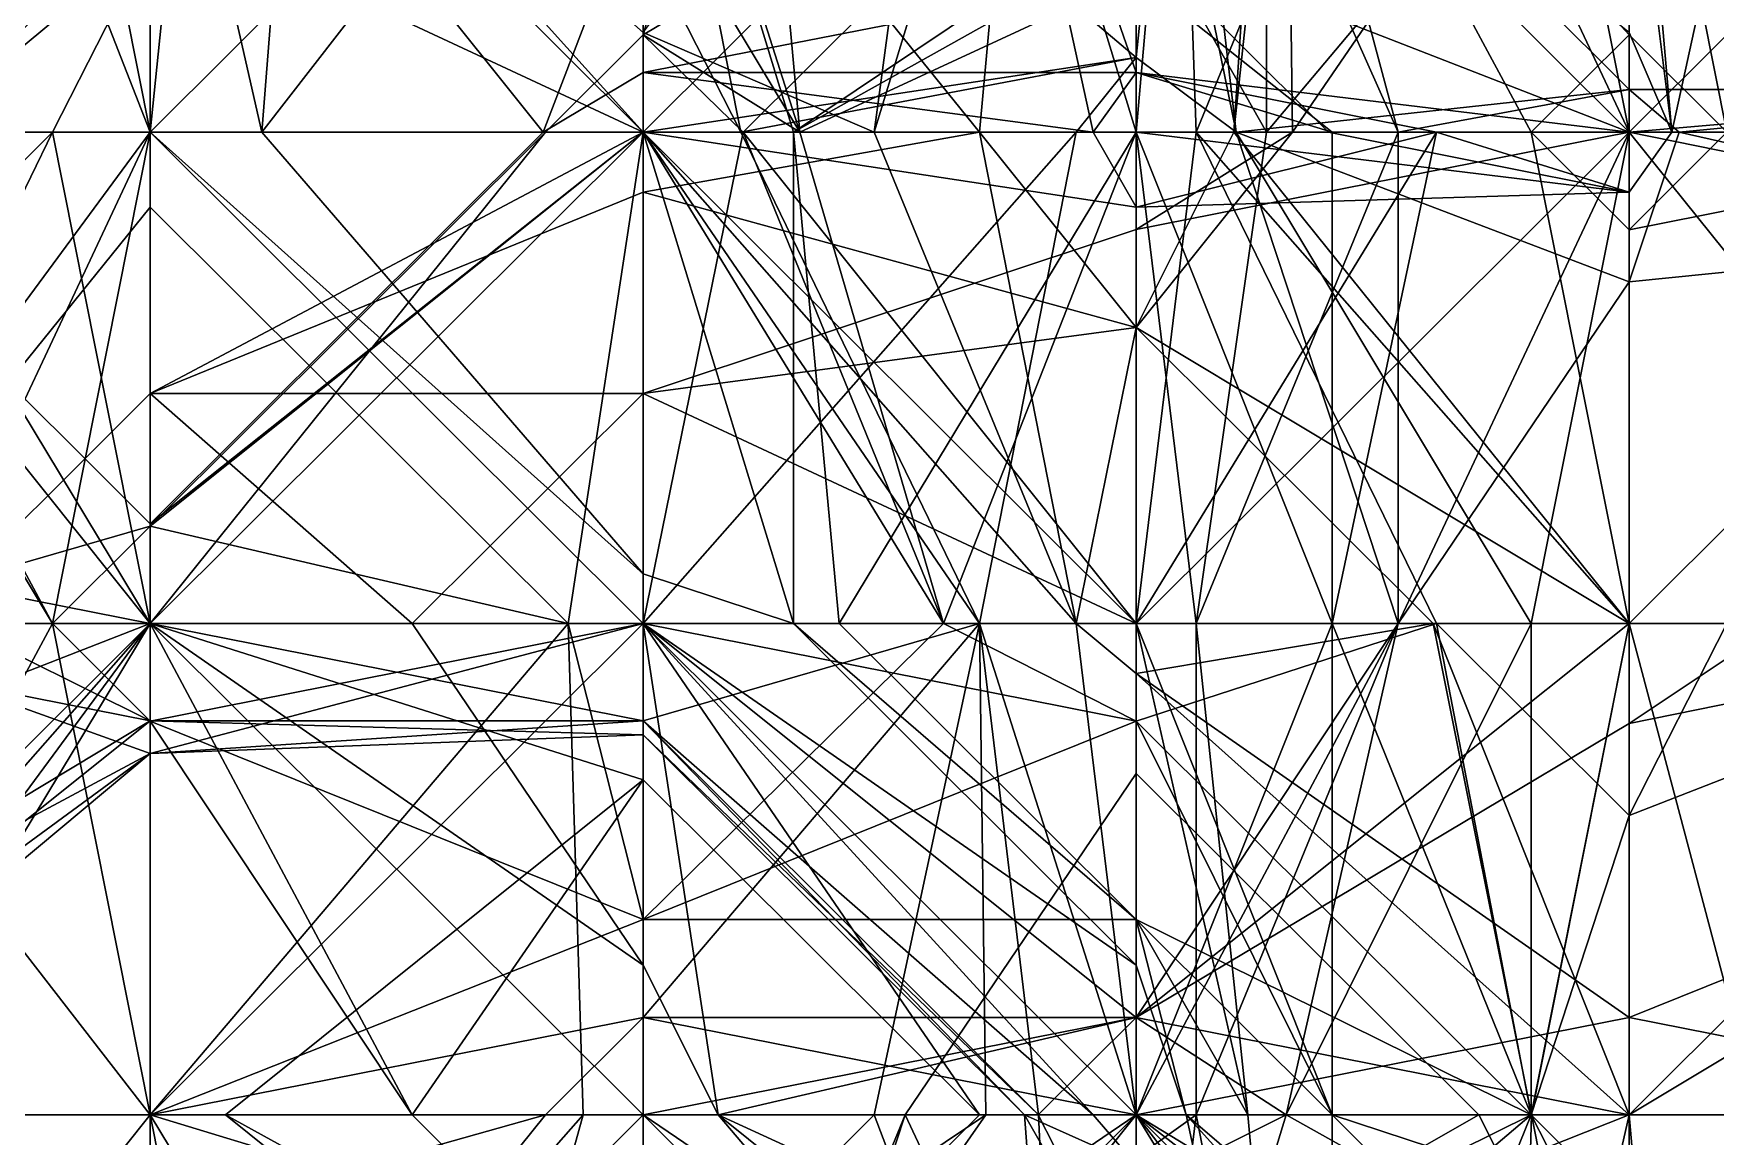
# Model space of a CAD drawing. Header units: metres. Extents: x 15 to 162, y 15 to 204.
# Drawn here: x 29.06 to 49.87, y 121.4 to 135.05 of the extents above; entities that cross this region are included whole.
import ezdxf

# ---------------------------------------------------------------- set-up
doc = ezdxf.new("R2010")
doc.units = ezdxf.units.M

msp = doc.modelspace()

# ---------------------------------------------------------------- linework, layer by layer
at = {"layer": 'fALFF_NINET_XXX_pre-post.nii', "color": 116, "linetype": 'CONTINUOUS'}
for points in [[(25.143436, 139.91667, 64.935486), (26.82559, 133.83333, 64.935486), (30.5, 139.91667, 60.593056)], [(25.639063, 133.83333, 106.258064), (27.642632, 139.91667, 100.354836), (29.28968, 139.91667, 106.258064)], [(25.639063, 133.83333, 106.258064), (29.28968, 139.91667, 106.258064), (30.5, 133.83333, 110.9622)], [(30.5, 139.91667, 96.25025), (26.012829, 133.83333, 100.354836), (30.5, 133.83333, 96.01242)], [(30.5, 139.91667, 96.25025), (27.642632, 139.91667, 100.354836), (26.012829, 133.83333, 100.354836)], [(30.5, 139.91667, 60.593056), (26.82559, 133.83333, 64.935486), (30.5, 133.83333, 61.3796)], [(26.82559, 133.83333, 70.83871), (28.117188, 139.91667, 70.83871), (30.5, 133.83333, 74.39459)], [(30.5, 133.83333, 74.39459), (28.117188, 139.91667, 70.83871), (30.5, 139.91667, 72.00999)], [(30.5, 133.83333, 110.9622), (29.28968, 139.91667, 106.258064), (30.5, 139.91667, 107.42934)], [(30.5, 136.20964, 41.322582), (31.119532, 139.91667, 41.322582), (30.5, 133.83333, 43.62853)], [(36.6, 133.83333, 45.427166), (30.5, 133.83333, 43.62853), (31.119532, 139.91667, 41.322582)], [(36.6, 133.83333, 60.593056), (36.6, 139.91667, 59.546154), (30.5, 133.83333, 61.3796)], [(36.6, 139.91667, 59.546154), (30.5, 139.91667, 60.593056), (30.5, 133.83333, 61.3796)], [(36.6, 136.20964, 70.83871), (36.6, 133.83333, 72.00999), (30.5, 139.91667, 72.00999)], [(36.6, 133.83333, 72.00999), (30.5, 133.83333, 74.39459), (30.5, 139.91667, 72.00999)], [(31.881392, 133.83333, 94.451614), (32.358593, 139.91667, 94.451614), (30.5, 139.91667, 96.25025)], [(30.5, 133.83333, 96.01242), (31.881392, 133.83333, 94.451614), (30.5, 139.91667, 96.25025)], [(35.36094, 133.83333, 106.258064), (30.5, 133.83333, 110.9622), (30.5, 139.91667, 107.42934)], [(35.36094, 133.83333, 106.258064), (30.5, 139.91667, 107.42934), (36.6, 137.0671, 112.16129)], [(36.6, 135.06902, 47.225807), (36.6, 133.83333, 45.427166), (31.119532, 139.91667, 41.322582)], [(36.6, 139.91667, 91.68642), (31.881392, 133.83333, 94.451614), (36.6, 133.83333, 89.147934)], [(32.358593, 139.91667, 94.451614), (31.881392, 133.83333, 94.451614), (36.6, 139.91667, 91.68642)], [(36.6, 138.98991, 35.419353), (40.762577, 133.83333, 35.419353), (41.318607, 139.91667, 41.322582)], [(36.6, 135.06902, 47.225807), (40.27441, 139.91667, 47.225807), (39.457367, 133.83333, 41.322582)], [(42.7, 134.76009, 64.935486), (42.7, 139.91667, 60.90718), (36.6, 133.83333, 60.593056)], [(42.7, 139.91667, 60.90718), (36.6, 139.91667, 59.546154), (36.6, 133.83333, 60.593056)], [(42.7, 134.76009, 64.935486), (36.6, 139.91667, 70.324814), (42.7, 139.91667, 69.93939)], [(42.7, 134.76009, 64.935486), (37.810318, 133.83333, 70.83871), (36.6, 139.91667, 70.324814)], [(36.6, 136.20964, 70.83871), (36.6, 139.91667, 70.324814), (37.810318, 133.83333, 70.83871)], [(38.458595, 133.83333, 88.548386), (36.6, 139.91667, 91.68642), (36.6, 133.83333, 89.147934)], [(38.458595, 133.83333, 88.548386), (42.7, 136.20964, 94.451614), (36.6, 139.91667, 91.68642)], [(36.6, 135.04034, 118.064514), (38.537422, 133.83333, 112.16129), (37.98139, 139.91667, 118.064514)], [(36.6, 137.0671, 112.16129), (36.6, 139.91667, 114.92649), (38.537422, 133.83333, 112.16129)], [(36.6, 139.91667, 114.92649), (37.98139, 139.91667, 118.064514), (38.537422, 133.83333, 112.16129)], [(36.6, 135.04034, 118.064514), (37.98139, 139.91667, 118.064514), (42.7, 138.68098, 123.96774)], [(40.762577, 133.83333, 35.419353), (39.457367, 133.83333, 41.322582), (41.318607, 139.91667, 41.322582)], [(40.27441, 139.91667, 47.225807), (41.318607, 139.91667, 41.322582), (39.457367, 133.83333, 41.322582)], [(42.7, 134.57474, 100.354836), (42.7, 139.91667, 95.171074), (40.841408, 139.91667, 94.451614)], [(42.7, 134.57474, 100.354836), (40.841408, 139.91667, 94.451614), (42.168972, 133.83333, 100.354836)], [(42.7, 136.20964, 94.451614), (42.7, 133.83333, 96.75756), (40.841408, 139.91667, 94.451614)], [(42.7, 133.83333, 96.75756), (42.168972, 133.83333, 100.354836), (40.841408, 139.91667, 94.451614)], [(43.939064, 133.83333, 64.935486), (42.7, 139.91667, 60.90718), (42.7, 134.76009, 64.935486)], [(48.8, 133.83333, 61.3796), (42.7, 139.91667, 60.90718), (43.939064, 133.83333, 64.935486)], [(48.8, 133.83333, 61.3796), (47.58968, 139.91667, 59.032257), (42.7, 139.91667, 60.90718)], [(42.7, 134.76009, 64.935486), (42.7, 139.91667, 69.93939), (43.23103, 139.91667, 70.83871)], [(43.939064, 133.83333, 64.935486), (42.7, 134.76009, 64.935486), (43.23103, 139.91667, 70.83871)], [(48.8, 133.83333, 98.04889), (42.7, 139.91667, 95.171074), (42.7, 134.57474, 100.354836)], [(48.8, 133.83333, 98.04889), (48.8, 135.06902, 94.451614), (42.7, 139.91667, 95.171074)], [(42.7, 133.83333, 128.67188), (42.7, 138.68098, 123.96774), (43.23103, 139.91667, 123.96774)], [(42.7, 133.83333, 128.67188), (43.23103, 139.91667, 123.96774), (43.443436, 133.83333, 129.87097)], [(43.939064, 133.83333, 64.935486), (43.23103, 139.91667, 70.83871), (48.8, 134.36292, 70.83871)], [(48.8, 134.36292, 70.83871), (43.23103, 139.91667, 70.83871), (45.94263, 133.83333, 76.741936)], [(43.23103, 139.91667, 70.83871), (44.312828, 139.91667, 76.741936), (45.94263, 133.83333, 76.741936)], [(43.443436, 133.83333, 129.87097), (43.23103, 139.91667, 123.96774), (45.94263, 139.91667, 129.87097)], [(43.443436, 133.83333, 129.87097), (45.94263, 139.91667, 129.87097), (48.8, 133.83333, 134.2134)], [(44.637424, 133.83333, 23.612904), (44.558594, 139.91667, 23.612904), (43.90804, 133.83333, 29.516129)], [(43.90804, 133.83333, 29.516129), (44.558594, 139.91667, 23.612904), (44.312828, 139.91667, 29.516129)], [(47.58968, 133.83333, 35.419353), (43.90804, 133.83333, 29.516129), (44.312828, 139.91667, 29.516129)], [(48.8, 135.04034, 35.419353), (44.312828, 139.91667, 29.516129), (48.8, 139.91667, 33.858555)], [(48.8, 135.04034, 35.419353), (47.58968, 133.83333, 35.419353), (44.312828, 139.91667, 29.516129)], [(48.8, 139.17526, 82.645164), (44.312828, 133.83333, 82.645164), (44.312828, 139.91667, 76.741936)], [(44.312828, 133.83333, 82.645164), (45.94263, 133.83333, 76.741936), (44.312828, 139.91667, 76.741936)], [(44.558594, 139.91667, 23.612904), (44.637424, 133.83333, 23.612904), (48.8, 139.91667, 20.847708)], [(48.8, 139.91667, 20.847708), (44.637424, 133.83333, 23.612904), (48.8, 133.83333, 19.5846)], [(48.8, 133.83333, 134.2134), (45.94263, 139.91667, 129.87097), (48.8, 139.91667, 132.63617)], [(48.8, 133.83333, 61.3796), (48.8, 138.70966, 59.032257), (47.58968, 139.91667, 59.032257)], [(54.9, 133.83333, 19.5846), (54.9, 139.91667, 20.847708), (48.8, 133.83333, 19.5846)], [(54.9, 139.91667, 20.847708), (48.8, 139.91667, 20.847708), (48.8, 133.83333, 19.5846)], [(50.01032, 133.83333, 35.419353), (48.8, 135.04034, 35.419353), (48.8, 139.91667, 33.858555)], [(50.01032, 133.83333, 35.419353), (48.8, 139.91667, 33.858555), (54.9, 133.83333, 33.07201)], [(54.9, 133.83333, 33.07201), (48.8, 139.91667, 33.858555), (54.9, 139.91667, 33.07201)], [(48.8, 139.91667, 89.74748), (48.8, 135.06902, 94.451614), (49.331024, 133.83333, 94.451614)], [(48.8, 139.91667, 89.74748), (49.331024, 133.83333, 94.451614), (50.658592, 139.91667, 88.548386)], [(48.8, 138.06316, 88.548386), (50.658592, 139.91667, 88.548386), (49.331024, 133.83333, 94.451614)], [(54.9, 133.83333, 132.63617), (48.8, 133.83333, 134.2134), (54.9, 139.91667, 134.87488)], [(54.9, 139.91667, 134.87488), (48.8, 133.83333, 134.2134), (48.8, 139.91667, 132.63617)], [(44.312828, 133.83333, 82.645164), (48.8, 139.17526, 82.645164), (42.7, 136.6829, 88.548386)], [(36.6, 138.98991, 35.419353), (30.5, 136.6829, 35.419353), (36.6, 133.83333, 30.41545)], [(40.762577, 133.83333, 35.419353), (36.6, 138.98991, 35.419353), (36.6, 133.83333, 30.41545)], [(36.6, 135.04034, 118.064514), (42.7, 138.68098, 123.96774), (37.83906, 133.83333, 123.96774)], [(37.83906, 133.83333, 123.96774), (42.7, 138.68098, 123.96774), (42.7, 133.83333, 128.67188)], [(48.8, 133.83333, 61.3796), (54.9, 134.36292, 64.935486), (48.8, 138.70966, 59.032257)], [(48.8, 138.70966, 59.032257), (54.9, 134.36292, 64.935486), (54.9, 136.2523, 59.032257)], [(48.8, 138.06316, 88.548386), (48.8, 133.83333, 92.65298), (42.7, 136.20964, 94.451614)], [(48.8, 133.83333, 92.65298), (48.8, 138.06316, 88.548386), (49.331024, 133.83333, 94.451614)], [(35.36094, 133.83333, 106.258064), (36.6, 137.0671, 112.16129), (36.6, 134.57474, 106.258064)], [(38.537422, 133.83333, 112.16129), (42.7, 135.76546, 106.258064), (36.6, 137.0671, 112.16129)], [(36.6, 137.0671, 112.16129), (42.7, 135.76546, 106.258064), (36.6, 134.57474, 106.258064)], [(30.5, 133.83333, 32.65416), (30.5, 136.6829, 35.419353), (27.642632, 133.83333, 35.419353)], [(30.5, 136.6829, 35.419353), (30.5, 136.20964, 41.322582), (27.642632, 133.83333, 35.419353)], [(36.6, 133.83333, 30.41545), (30.5, 136.6829, 35.419353), (30.5, 133.83333, 32.65416)], [(42.7, 133.83333, 85.783195), (42.7, 136.6829, 88.548386), (38.458595, 133.83333, 88.548386)], [(38.458595, 133.83333, 88.548386), (42.7, 136.6829, 88.548386), (42.7, 136.20964, 94.451614)], [(44.312828, 133.83333, 82.645164), (42.7, 136.6829, 88.548386), (42.7, 133.83333, 85.783195)], [(27.642632, 133.83333, 35.419353), (30.5, 136.20964, 41.322582), (29.28968, 133.83333, 41.322582)], [(30.5, 133.83333, 43.62853), (29.28968, 133.83333, 41.322582), (30.5, 136.20964, 41.322582)], [(37.810318, 133.83333, 70.83871), (36.6, 133.83333, 72.00999), (36.6, 136.20964, 70.83871)], [(42.7, 136.20964, 94.451614), (48.8, 133.83333, 92.65298), (45.082813, 133.83333, 94.451614)], [(45.082813, 133.83333, 94.451614), (42.7, 133.83333, 96.75756), (42.7, 136.20964, 94.451614)], [(42.7, 134.57474, 100.354836), (36.6, 134.57474, 106.258064), (42.7, 135.76546, 106.258064)], [(38.537422, 133.83333, 112.16129), (42.7, 133.83333, 108.13299), (42.7, 135.76546, 106.258064)], [(42.7, 135.76546, 106.258064), (45.12559, 133.83333, 106.258064), (42.7, 134.57474, 100.354836)], [(45.12559, 133.83333, 106.258064), (42.7, 135.76546, 106.258064), (42.7, 133.83333, 108.13299)], [(36.6, 133.83333, 116.89324), (36.6, 135.04034, 118.064514), (35.389683, 133.83333, 118.064514)], [(35.389683, 133.83333, 118.064514), (36.6, 135.04034, 118.064514), (36.6, 133.83333, 120.37046)], [(36.6, 135.06902, 47.225807), (39.457367, 133.83333, 41.322582), (36.6, 133.83333, 45.427166)], [(36.6, 135.04034, 118.064514), (36.6, 133.83333, 116.89324), (38.537422, 133.83333, 112.16129)], [(36.6, 135.04034, 118.064514), (37.83906, 133.83333, 123.96774), (36.6, 133.83333, 120.37046)], [(47.58968, 133.83333, 35.419353), (48.8, 135.04034, 35.419353), (48.8, 133.83333, 36.59063)], [(49.331024, 133.83333, 94.451614), (48.8, 135.06902, 94.451614), (48.8, 133.83333, 98.04889)], [(50.01032, 133.83333, 35.419353), (48.8, 133.83333, 36.59063), (48.8, 135.04034, 35.419353)], [(42.7, 134.76009, 64.935486), (36.6, 133.83333, 60.593056), (41.956562, 133.83333, 64.935486)], [(42.7, 134.76009, 64.935486), (41.956562, 133.83333, 64.935486), (37.810318, 133.83333, 70.83871)], [(36.6, 133.83333, 105.74417), (35.36094, 133.83333, 106.258064), (36.6, 134.57474, 106.258064)], [(42.168972, 133.83333, 100.354836), (36.6, 133.83333, 105.74417), (36.6, 134.57474, 106.258064)], [(42.168972, 133.83333, 100.354836), (36.6, 134.57474, 106.258064), (42.7, 134.57474, 100.354836)], [(48.8, 133.83333, 98.04889), (42.7, 134.57474, 100.354836), (46.417187, 133.83333, 100.354836)], [(45.12559, 133.83333, 106.258064), (46.417187, 133.83333, 100.354836), (42.7, 134.57474, 100.354836)], [(43.939064, 133.83333, 64.935486), (48.8, 134.36292, 70.83871), (48.8, 133.83333, 69.63962)], [(48.8, 134.36292, 70.83871), (45.94263, 133.83333, 76.741936), (48.8, 133.83333, 72.63735)], [(48.8, 133.83333, 61.3796), (53.66094, 133.83333, 64.935486), (54.9, 134.36292, 64.935486)], [(49.419533, 133.83333, 70.83871), (54.9, 134.36292, 64.935486), (48.8, 134.36292, 70.83871)], [(53.66094, 133.83333, 64.935486), (48.8, 133.83333, 69.63962), (54.9, 134.36292, 64.935486)], [(48.8, 133.83333, 69.63962), (48.8, 134.36292, 70.83871), (54.9, 134.36292, 64.935486)], [(49.419533, 133.83333, 70.83871), (48.8, 134.36292, 70.83871), (48.8, 133.83333, 72.63735)], [(49.419533, 133.83333, 70.83871), (54.9, 133.83333, 65.53503), (54.9, 134.36292, 64.935486)], [(24.4, 128.957, 41.322582), (26.337423, 127.75, 35.419353), (29.28968, 133.83333, 41.322582)], [(29.28968, 133.83333, 41.322582), (30.5, 127.75, 44.087776), (24.4, 128.957, 47.225807)], [(29.28968, 133.83333, 41.322582), (24.4, 128.957, 47.225807), (24.4, 128.957, 41.322582)], [(30.5, 127.75, 102.66079), (25.639063, 133.83333, 106.258064), (30.5, 128.98567, 106.258064)], [(30.5, 127.75, 102.66079), (29.28968, 127.75, 100.354836), (25.639063, 133.83333, 106.258064)], [(29.28968, 127.75, 100.354836), (26.012829, 133.83333, 100.354836), (25.639063, 133.83333, 106.258064)], [(30.5, 128.98567, 106.258064), (25.639063, 133.83333, 106.258064), (30.5, 133.83333, 110.9622)], [(25.781391, 127.75, 70.83871), (26.82559, 133.83333, 70.83871), (30.5, 127.75, 75.405106)], [(30.5, 133.83333, 61.3796), (26.012829, 127.75, 64.935486), (30.5, 127.75, 60.593056)], [(26.82559, 133.83333, 64.935486), (26.012829, 127.75, 64.935486), (30.5, 133.83333, 61.3796)], [(26.012829, 133.83333, 100.354836), (29.28968, 127.75, 100.354836), (30.5, 133.83333, 96.01242)], [(29.28968, 133.83333, 41.322582), (26.337423, 127.75, 35.419353), (27.642632, 133.83333, 35.419353)], [(30.5, 127.75, 75.405106), (26.82559, 133.83333, 70.83871), (30.5, 133.83333, 74.39459)], [(30.5, 133.83333, 32.65416), (27.642632, 127.75, 29.516129), (30.5, 130.59956, 29.516129)], [(30.5, 133.83333, 32.65416), (27.642632, 133.83333, 35.419353), (27.642632, 127.75, 29.516129)], [(29.28968, 133.83333, 41.322582), (30.5, 133.83333, 43.62853), (30.5, 127.75, 44.087776)], [(30.5, 133.83333, 96.01242), (29.28968, 127.75, 100.354836), (30.5, 127.75, 99.18357)], [(30.5, 130.59956, 29.516129), (36.6, 133.09192, 29.516129), (36.6, 133.83333, 30.41545)], [(30.5, 133.83333, 32.65416), (30.5, 130.59956, 29.516129), (36.6, 133.83333, 30.41545)], [(36.6, 127.75, 45.665005), (30.5, 127.75, 44.087776), (36.6, 133.83333, 45.427166)], [(36.6, 133.83333, 45.427166), (30.5, 127.75, 44.087776), (30.5, 133.83333, 43.62853)], [(36.6, 127.75, 60.90718), (36.6, 133.83333, 60.593056), (30.5, 127.75, 60.593056)], [(36.6, 133.83333, 60.593056), (30.5, 133.83333, 61.3796), (30.5, 127.75, 60.593056)], [(36.6, 127.75, 74.86701), (30.5, 127.75, 75.405106), (36.6, 133.83333, 72.00999)], [(36.6, 133.83333, 72.00999), (30.5, 127.75, 75.405106), (30.5, 133.83333, 74.39459)], [(36.6, 128.36784, 94.451614), (31.881392, 133.83333, 94.451614), (30.5, 133.83333, 96.01242)], [(36.6, 128.36784, 94.451614), (30.5, 133.83333, 96.01242), (36.6, 127.75, 95.6507)], [(36.6, 127.75, 95.6507), (30.5, 133.83333, 96.01242), (30.5, 127.75, 99.18357)], [(30.5, 128.98567, 106.258064), (35.36094, 133.83333, 106.258064), (36.6, 133.83333, 105.74417)], [(30.5, 128.98567, 106.258064), (36.6, 133.83333, 105.74417), (30.5, 127.75, 102.66079)], [(30.5, 127.75, 102.66079), (36.6, 133.83333, 105.74417), (36.6, 127.75, 103.91071)], [(30.5, 128.98567, 106.258064), (30.5, 133.83333, 110.9622), (35.36094, 133.83333, 106.258064)], [(35.670704, 127.75, 112.16129), (36.6, 133.83333, 116.89324), (30.5, 128.957, 118.064514)], [(35.389683, 133.83333, 118.064514), (30.5, 128.957, 118.064514), (36.6, 133.83333, 116.89324)], [(35.389683, 133.83333, 118.064514), (30.5, 127.75, 119.23579), (30.5, 128.957, 118.064514)], [(35.389683, 133.83333, 118.064514), (36.6, 133.83333, 120.37046), (30.5, 127.75, 119.23579)], [(36.6, 133.83333, 120.37046), (36.6, 127.75, 122.76865), (30.5, 127.75, 119.23579)], [(36.6, 133.83333, 89.147934), (31.881392, 133.83333, 94.451614), (36.6, 128.36784, 94.451614)], [(35.670704, 127.75, 112.16129), (36.6, 127.75, 113.36038), (36.6, 133.83333, 116.89324)], [(40.762577, 133.83333, 35.419353), (36.6, 133.83333, 30.41545), (36.6, 133.09192, 29.516129)], [(40.762577, 133.83333, 35.419353), (36.6, 133.09192, 29.516129), (42.7, 131.41437, 35.419353)], [(41.956562, 127.75, 41.322582), (36.6, 133.83333, 45.427166), (39.457367, 133.83333, 41.322582)], [(36.6, 127.75, 45.665005), (36.6, 133.83333, 45.427166), (41.956562, 127.75, 41.322582)], [(41.956562, 133.83333, 64.935486), (36.6, 127.75, 60.90718), (40.762577, 127.75, 64.935486)], [(36.6, 133.83333, 60.593056), (36.6, 127.75, 60.90718), (41.956562, 133.83333, 64.935486)], [(40.762577, 127.75, 70.83871), (36.6, 133.83333, 72.00999), (37.810318, 133.83333, 70.83871)], [(36.6, 127.75, 74.86701), (36.6, 133.83333, 72.00999), (40.762577, 127.75, 70.83871)], [(36.6, 133.83333, 89.147934), (36.6, 128.36784, 94.451614), (38.458595, 127.75, 94.451614)], [(36.6, 133.83333, 89.147934), (38.458595, 127.75, 94.451614), (38.458595, 133.83333, 88.548386)], [(42.7, 132.90657, 100.354836), (36.6, 133.83333, 105.74417), (42.168972, 133.83333, 100.354836)], [(42.7, 132.90657, 100.354836), (42.7, 127.75, 104.38314), (36.6, 133.83333, 105.74417)], [(42.7, 127.75, 104.38314), (36.6, 127.75, 103.91071), (36.6, 133.83333, 105.74417)], [(40.31719, 127.75, 112.16129), (38.537422, 133.83333, 112.16129), (36.6, 133.83333, 116.89324)], [(36.6, 127.75, 113.36038), (40.31719, 127.75, 112.16129), (36.6, 133.83333, 116.89324)], [(37.83906, 133.83333, 123.96774), (40.31719, 127.75, 123.96774), (36.6, 127.75, 122.76865)], [(36.6, 133.83333, 120.37046), (37.83906, 133.83333, 123.96774), (36.6, 127.75, 122.76865)], [(40.762577, 127.75, 70.83871), (37.810318, 133.83333, 70.83871), (41.956562, 133.83333, 64.935486)], [(42.7, 127.75, 126.27369), (37.83906, 133.83333, 123.96774), (42.7, 133.83333, 128.67188)], [(40.31719, 127.75, 123.96774), (37.83906, 133.83333, 123.96774), (42.7, 127.75, 126.27369)], [(38.458595, 133.83333, 88.548386), (39.02559, 127.75, 88.548386), (42.7, 133.83333, 85.783195)], [(38.458595, 133.83333, 88.548386), (38.458595, 127.75, 94.451614), (39.02559, 127.75, 88.548386)], [(38.537422, 133.83333, 112.16129), (40.31719, 127.75, 112.16129), (42.7, 133.83333, 108.13299)], [(42.7, 133.83333, 85.783195), (39.02559, 127.75, 88.548386), (42.7, 127.75, 83.84425)], [(40.762577, 133.83333, 35.419353), (41.956562, 127.75, 41.322582), (39.457367, 133.83333, 41.322582)], [(42.7, 133.83333, 108.13299), (40.31719, 127.75, 112.16129), (42.7, 127.75, 110.99002)], [(42.7, 131.41437, 35.419353), (41.956562, 127.75, 41.322582), (40.762577, 133.83333, 35.419353)], [(40.762577, 127.75, 64.935486), (40.762577, 127.75, 70.83871), (41.956562, 133.83333, 64.935486)], [(42.7, 132.90657, 100.354836), (42.168972, 133.83333, 100.354836), (42.7, 133.83333, 96.75756)], [(42.7, 132.62859, 23.612904), (48.8, 133.83333, 19.5846), (44.637424, 133.83333, 23.612904)], [(42.7, 132.62859, 23.612904), (42.7, 127.75, 18.878748), (48.8, 133.83333, 19.5846)], [(42.7, 127.75, 18.878748), (48.8, 127.75, 18.223574), (48.8, 133.83333, 19.5846)], [(42.7, 131.41437, 29.516129), (42.7, 132.62859, 23.612904), (44.637424, 133.83333, 23.612904)], [(43.90804, 133.83333, 29.516129), (42.7, 131.41437, 29.516129), (44.637424, 133.83333, 23.612904)], [(42.7, 131.41437, 29.516129), (43.90804, 133.83333, 29.516129), (48.8, 127.75, 33.07201)], [(43.443436, 127.75, 82.645164), (44.312828, 133.83333, 82.645164), (42.7, 133.83333, 85.783195)], [(42.7, 127.75, 83.84425), (43.443436, 127.75, 82.645164), (42.7, 133.83333, 85.783195)], [(42.7, 133.83333, 96.75756), (45.082813, 133.83333, 94.451614), (48.8, 133.09192, 94.451614)], [(42.7, 133.83333, 96.75756), (48.8, 133.09192, 94.451614), (42.7, 132.90657, 100.354836)], [(46.417187, 133.83333, 100.354836), (42.7, 132.90657, 100.354836), (48.8, 133.09192, 94.451614)], [(42.7, 127.75, 104.38314), (42.7, 132.90657, 100.354836), (46.417187, 133.83333, 100.354836)], [(42.7, 127.75, 104.38314), (46.417187, 133.83333, 100.354836), (45.12559, 127.75, 106.258064)], [(45.12559, 127.75, 106.258064), (45.12559, 133.83333, 106.258064), (42.7, 133.83333, 108.13299)], [(42.7, 127.75, 110.99002), (45.12559, 127.75, 106.258064), (42.7, 133.83333, 108.13299)], [(43.443436, 133.83333, 129.87097), (46.417187, 127.75, 129.87097), (42.7, 127.75, 126.27369)], [(42.7, 133.83333, 128.67188), (43.443436, 133.83333, 129.87097), (42.7, 127.75, 126.27369)], [(45.94263, 127.75, 76.741936), (45.94263, 133.83333, 76.741936), (43.443436, 127.75, 82.645164)], [(43.443436, 127.75, 82.645164), (45.94263, 133.83333, 76.741936), (44.312828, 133.83333, 82.645164)], [(48.8, 127.75, 131.04224), (43.443436, 133.83333, 129.87097), (48.8, 133.83333, 134.2134)], [(46.417187, 127.75, 129.87097), (43.443436, 133.83333, 129.87097), (48.8, 127.75, 131.04224)], [(43.90804, 133.83333, 29.516129), (47.58968, 133.83333, 35.419353), (48.8, 127.75, 33.07201)], [(43.939064, 133.83333, 64.935486), (47.58968, 127.75, 64.935486), (48.8, 133.83333, 61.3796)], [(48.8, 131.97981, 70.83871), (43.939064, 133.83333, 64.935486), (48.8, 133.83333, 69.63962)], [(48.8, 131.97981, 70.83871), (45.94263, 127.75, 70.83871), (43.939064, 133.83333, 64.935486)], [(45.94263, 127.75, 70.83871), (47.58968, 127.75, 64.935486), (43.939064, 133.83333, 64.935486)], [(48.8, 133.83333, 92.65298), (48.8, 133.09192, 94.451614), (45.082813, 133.83333, 94.451614)], [(45.12559, 127.75, 106.258064), (46.417187, 133.83333, 100.354836), (45.12559, 133.83333, 106.258064)], [(48.8, 133.83333, 72.63735), (45.94263, 127.75, 70.83871), (48.8, 131.97981, 70.83871)], [(48.8, 133.83333, 72.63735), (45.94263, 133.83333, 76.741936), (45.94263, 127.75, 70.83871)], [(45.94263, 133.83333, 76.741936), (45.94263, 127.75, 76.741936), (45.94263, 127.75, 70.83871)], [(48.8, 133.83333, 98.04889), (46.417187, 133.83333, 100.354836), (48.8, 133.09192, 94.451614)], [(48.8, 132.62633, 35.419353), (48.8, 127.75, 33.07201), (47.58968, 133.83333, 35.419353)], [(48.8, 132.62633, 35.419353), (47.58968, 133.83333, 35.419353), (48.8, 133.83333, 36.59063)], [(48.8, 133.83333, 61.3796), (47.58968, 127.75, 64.935486), (48.8, 127.75, 63.764206)], [(50.658592, 127.75, 17.709677), (54.9, 133.83333, 19.5846), (48.8, 127.75, 18.223574)], [(48.8, 127.75, 18.223574), (54.9, 133.83333, 19.5846), (48.8, 133.83333, 19.5846)], [(48.8, 132.62633, 35.419353), (50.01032, 133.83333, 35.419353), (54.9, 133.83333, 33.07201)], [(48.8, 132.62633, 35.419353), (54.9, 133.83333, 33.07201), (48.8, 127.75, 33.07201)], [(48.8, 127.75, 33.07201), (54.9, 133.83333, 33.07201), (54.9, 127.75, 32.281322)], [(48.8, 132.62633, 35.419353), (48.8, 133.83333, 36.59063), (50.01032, 133.83333, 35.419353)], [(53.689682, 127.75, 59.032257), (48.8, 133.83333, 61.3796), (48.8, 127.75, 63.764206)], [(53.689682, 127.75, 59.032257), (54.9, 132.59766, 64.935486), (48.8, 133.83333, 61.3796)], [(54.9, 132.59766, 64.935486), (53.66094, 133.83333, 64.935486), (48.8, 133.83333, 61.3796)], [(48.8, 133.83333, 69.63962), (53.66094, 133.83333, 64.935486), (54.9, 132.59766, 64.935486)], [(48.8, 133.83333, 69.63962), (54.9, 132.59766, 64.935486), (48.8, 131.97981, 70.83871)], [(49.419533, 133.83333, 70.83871), (48.8, 131.97981, 70.83871), (54.9, 132.59766, 64.935486)], [(48.8, 131.97981, 70.83871), (49.419533, 133.83333, 70.83871), (48.8, 133.83333, 72.63735)], [(48.8, 133.09192, 94.451614), (48.8, 133.83333, 92.65298), (49.331024, 133.83333, 94.451614)], [(48.8, 133.09192, 94.451614), (49.331024, 133.83333, 94.451614), (48.8, 133.83333, 98.04889)], [(50.01032, 127.75, 129.87097), (48.8, 127.75, 131.04224), (54.9, 133.83333, 132.63617)], [(48.8, 127.75, 131.04224), (48.8, 133.83333, 134.2134), (54.9, 133.83333, 132.63617)], [(54.9, 133.83333, 65.53503), (49.419533, 133.83333, 70.83871), (54.9, 132.59766, 64.935486)], [(36.6, 130.59956, 23.612904), (36.6, 133.09192, 29.516129), (30.5, 130.59956, 29.516129)], [(36.6, 130.59956, 23.612904), (42.7, 131.41437, 29.516129), (36.6, 133.09192, 29.516129)], [(42.7, 131.41437, 35.419353), (36.6, 133.09192, 29.516129), (42.7, 131.41437, 29.516129)], [(30.5, 127.75, 107.15739), (30.5, 132.90657, 112.16129), (26.337423, 127.75, 112.16129)], [(30.5, 132.90657, 112.16129), (30.5, 128.957, 118.064514), (26.337423, 127.75, 112.16129)], [(30.5, 127.75, 107.15739), (35.670704, 127.75, 112.16129), (30.5, 132.90657, 112.16129)], [(35.670704, 127.75, 112.16129), (30.5, 128.957, 118.064514), (30.5, 132.90657, 112.16129)], [(42.7, 132.62859, 23.612904), (36.6, 130.59956, 23.612904), (42.7, 127.75, 18.878748)], [(42.7, 132.62859, 23.612904), (42.7, 131.41437, 29.516129), (36.6, 130.59956, 23.612904)], [(42.7, 131.41437, 35.419353), (42.7, 127.75, 40.12349), (41.956562, 127.75, 41.322582)], [(42.7, 131.41437, 35.419353), (42.7, 131.41437, 29.516129), (48.8, 127.75, 33.07201)], [(42.7, 131.41437, 35.419353), (48.8, 127.75, 33.07201), (46.37441, 127.75, 35.419353)], [(46.37441, 127.75, 35.419353), (42.7, 127.75, 40.12349), (42.7, 131.41437, 35.419353)], [(30.5, 127.75, 26.750935), (30.5, 130.59956, 29.516129), (27.642632, 127.75, 29.516129)], [(33.742634, 127.75, 23.612904), (30.5, 130.59956, 29.516129), (30.5, 127.75, 26.750935)], [(33.742634, 127.75, 23.612904), (36.6, 130.59956, 23.612904), (30.5, 130.59956, 29.516129)], [(36.6, 127.75, 20.847708), (36.6, 130.59956, 23.612904), (33.742634, 127.75, 23.612904)], [(42.7, 127.75, 18.878748), (36.6, 130.59956, 23.612904), (36.6, 127.75, 20.847708)], [(24.4, 128.957, 47.225807), (30.5, 127.75, 44.087776), (25.61032, 127.75, 47.225807)], [(26.337423, 127.75, 112.16129), (30.5, 128.957, 118.064514), (29.28968, 127.75, 118.064514)], [(29.28968, 127.75, 118.064514), (30.5, 128.957, 118.064514), (30.5, 127.75, 119.23579)], [(38.458595, 127.75, 94.451614), (36.6, 128.36784, 94.451614), (36.6, 127.75, 95.6507)], [(24.4, 125.373695, 47.225807), (25.61032, 127.75, 47.225807), (30.5, 127.75, 44.087776)], [(24.4, 125.373695, 47.225807), (30.5, 127.75, 44.087776), (24.4, 121.666664, 45.427166)], [(25.143436, 121.666664, 47.225807), (24.4, 121.666664, 45.427166), (30.5, 127.75, 44.087776)], [(30.5, 126.54526, 53.129032), (28.07441, 127.75, 53.129032), (24.4, 121.666664, 47.82535)], [(24.4, 127.75, 56.684914), (28.07441, 127.75, 53.129032), (30.5, 126.54526, 53.129032)], [(24.4, 127.75, 56.684914), (30.5, 126.54526, 53.129032), (24.4, 122.87367, 59.032257)], [(24.4, 121.666664, 60.203533), (30.5, 126.14158, 59.032257), (26.012829, 127.75, 64.935486)], [(30.5, 126.14158, 47.225807), (25.143436, 121.666664, 47.225807), (30.5, 127.75, 44.087776)], [(30.5, 121.666664, 73.603905), (25.781391, 127.75, 70.83871), (30.5, 127.75, 75.405106)], [(27.642632, 121.666664, 70.83871), (25.781391, 127.75, 70.83871), (30.5, 121.666664, 73.603905)], [(26.012829, 127.75, 64.935486), (30.5, 126.14158, 59.032257), (30.5, 127.75, 60.593056)], [(30.5, 127.75, 107.15739), (26.012829, 121.666664, 112.16129), (30.5, 121.666664, 106.97752)], [(26.337423, 127.75, 112.16129), (26.012829, 121.666664, 112.16129), (30.5, 127.75, 107.15739)], [(30.5, 121.666664, 116.50371), (26.012829, 121.666664, 112.16129), (29.28968, 127.75, 118.064514)], [(26.012829, 121.666664, 112.16129), (26.337423, 127.75, 112.16129), (29.28968, 127.75, 118.064514)], [(30.5, 127.75, 26.750935), (26.82559, 121.666664, 29.516129), (30.5, 121.666664, 25.960249)], [(27.642632, 127.75, 29.516129), (26.82559, 121.666664, 29.516129), (30.5, 127.75, 26.750935)], [(30.5, 127.75, 99.18357), (29.28968, 127.75, 100.354836), (30.5, 126.54299, 100.354836)], [(30.5, 126.54299, 100.354836), (29.28968, 127.75, 100.354836), (30.5, 127.75, 102.66079)], [(30.5, 121.666664, 116.50371), (29.28968, 127.75, 118.064514), (30.5, 126.54299, 118.064514)], [(30.5, 126.54299, 118.064514), (29.28968, 127.75, 118.064514), (30.5, 127.75, 119.23579)], [(36.6, 123.52018, 23.612904), (33.742634, 127.75, 23.612904), (30.5, 127.75, 26.750935)], [(36.6, 123.52018, 23.612904), (30.5, 127.75, 26.750935), (36.6, 121.666664, 24.21245)], [(36.6, 121.666664, 24.21245), (30.5, 127.75, 26.750935), (30.5, 121.666664, 25.960249)], [(30.5, 127.75, 44.087776), (36.6, 127.75, 45.665005), (36.6, 126.54526, 47.225807)], [(30.5, 126.14158, 47.225807), (30.5, 127.75, 44.087776), (36.6, 126.54526, 47.225807)], [(30.5, 126.14158, 59.032257), (36.6, 126.54526, 59.032257), (36.6, 127.75, 60.90718)], [(30.5, 127.75, 60.593056), (30.5, 126.14158, 59.032257), (36.6, 127.75, 60.90718)], [(36.6, 122.87367, 76.741936), (30.5, 121.666664, 73.603905), (36.6, 127.75, 74.86701)], [(36.6, 127.75, 74.86701), (30.5, 121.666664, 73.603905), (30.5, 127.75, 75.405106)], [(33.742634, 121.666664, 100.354836), (30.5, 127.75, 99.18357), (30.5, 126.54299, 100.354836)], [(33.742634, 121.666664, 100.354836), (36.6, 121.666664, 97.58964), (30.5, 127.75, 99.18357)], [(36.6, 121.666664, 97.58964), (36.6, 127.75, 95.6507), (30.5, 127.75, 99.18357)], [(36.6, 125.81787, 106.258064), (33.742634, 121.666664, 100.354836), (30.5, 127.75, 102.66079)], [(36.6, 125.81787, 106.258064), (30.5, 127.75, 102.66079), (36.6, 127.75, 103.91071)], [(30.5, 127.75, 102.66079), (33.742634, 121.666664, 100.354836), (30.5, 126.54299, 100.354836)], [(30.5, 121.666664, 106.97752), (35.670704, 127.75, 112.16129), (30.5, 127.75, 107.15739)], [(30.5, 121.666664, 106.97752), (35.856564, 121.666664, 112.16129), (35.670704, 127.75, 112.16129)], [(30.5, 121.666664, 116.50371), (35.670704, 127.75, 112.16129), (35.856564, 121.666664, 112.16129)], [(30.5, 121.666664, 116.50371), (36.6, 124.08563, 118.064514), (35.670704, 127.75, 112.16129)], [(30.5, 126.54299, 118.064514), (36.6, 127.75, 122.76865), (36.6, 124.08563, 118.064514)], [(30.5, 127.75, 119.23579), (36.6, 127.75, 122.76865), (30.5, 126.54299, 118.064514)], [(36.6, 127.75, 20.847708), (33.742634, 127.75, 23.612904), (36.6, 123.52018, 23.612904)], [(36.6, 127.75, 113.36038), (35.670704, 127.75, 112.16129), (36.6, 124.08563, 118.064514)], [(42.7, 122.87367, 17.709677), (42.7, 127.75, 18.878748), (36.6, 127.75, 20.847708)], [(42.7, 122.87367, 17.709677), (36.6, 127.75, 20.847708), (37.529297, 121.666664, 23.612904)], [(36.6, 123.52018, 23.612904), (37.529297, 121.666664, 23.612904), (36.6, 127.75, 20.847708)], [(42.168972, 121.666664, 47.225807), (36.6, 126.54526, 47.225807), (36.6, 127.75, 45.665005)], [(42.7, 121.666664, 46.62626), (42.168972, 121.666664, 47.225807), (36.6, 127.75, 45.665005)], [(42.7, 121.666664, 46.62626), (36.6, 127.75, 45.665005), (41.956562, 127.75, 41.322582)], [(36.6, 126.54526, 59.032257), (40.762577, 127.75, 64.935486), (36.6, 127.75, 60.90718)], [(36.6, 126.54526, 59.032257), (41.491962, 121.666664, 59.032257), (40.762577, 127.75, 64.935486)], [(42.7, 121.666664, 74.43599), (36.6, 122.87367, 76.741936), (40.762577, 127.75, 70.83871)], [(40.762577, 127.75, 70.83871), (36.6, 122.87367, 76.741936), (36.6, 127.75, 74.86701)], [(42.7, 123.52018, 94.451614), (38.458595, 127.75, 94.451614), (36.6, 127.75, 95.6507)], [(42.7, 123.52018, 94.451614), (36.6, 127.75, 95.6507), (42.7, 121.666664, 95.35093)], [(42.7, 121.666664, 95.35093), (36.6, 127.75, 95.6507), (36.6, 121.666664, 97.58964)], [(40.762577, 121.666664, 106.258064), (36.6, 125.81787, 106.258064), (36.6, 127.75, 103.91071)], [(40.762577, 121.666664, 106.258064), (36.6, 127.75, 103.91071), (42.7, 121.666664, 104.38314)], [(42.7, 121.666664, 104.38314), (36.6, 127.75, 103.91071), (42.7, 127.75, 104.38314)], [(36.6, 127.75, 113.36038), (42.7, 126.54299, 112.16129), (40.31719, 127.75, 112.16129)], [(36.6, 127.75, 113.36038), (36.6, 124.08563, 118.064514), (42.7, 126.54299, 112.16129)], [(40.31719, 127.75, 123.96774), (36.6, 124.08563, 118.064514), (36.6, 127.75, 122.76865)], [(40.31719, 127.75, 123.96774), (42.7, 126.54299, 123.96774), (36.6, 124.08563, 118.064514)], [(42.7, 124.08563, 88.548386), (38.458595, 127.75, 94.451614), (42.7, 123.52018, 94.451614)], [(39.02559, 127.75, 88.548386), (38.458595, 127.75, 94.451614), (42.7, 124.08563, 88.548386)], [(42.7, 127.75, 83.84425), (39.02559, 127.75, 88.548386), (42.7, 124.08563, 88.548386)], [(41.491962, 121.666664, 59.032257), (39.457367, 121.666664, 64.935486), (40.762577, 127.75, 64.935486)], [(39.457367, 121.666664, 64.935486), (40.841408, 121.666664, 70.83871), (40.762577, 127.75, 64.935486)], [(42.7, 126.54299, 112.16129), (42.7, 127.75, 110.99002), (40.31719, 127.75, 112.16129)], [(42.7, 126.54299, 123.96774), (40.31719, 127.75, 123.96774), (42.7, 127.75, 126.27369)], [(40.841408, 121.666664, 70.83871), (40.762577, 127.75, 70.83871), (40.762577, 127.75, 64.935486)], [(42.7, 121.666664, 74.43599), (40.762577, 127.75, 70.83871), (40.841408, 121.666664, 70.83871)], [(42.7, 127.75, 40.12349), (42.7, 127.132164, 41.322582), (41.956562, 127.75, 41.322582)], [(42.7, 121.666664, 46.62626), (41.956562, 127.75, 41.322582), (42.7, 127.132164, 41.322582)], [(42.7, 122.87367, 17.709677), (48.8, 126.51432, 17.709677), (48.8, 127.75, 18.223574)], [(42.7, 127.75, 18.878748), (42.7, 122.87367, 17.709677), (48.8, 127.75, 18.223574)], [(48.8, 121.666664, 40.151306), (42.7, 127.132164, 41.322582), (46.37441, 127.75, 35.419353)], [(46.37441, 127.75, 35.419353), (42.7, 127.132164, 41.322582), (42.7, 127.75, 40.12349)], [(42.7, 122.87367, 76.741936), (44.558594, 121.666664, 70.83871), (45.94263, 127.75, 76.741936)], [(42.7, 121.666664, 79.04788), (42.7, 122.87367, 76.741936), (45.94263, 127.75, 76.741936)], [(42.7, 121.666664, 79.04788), (45.94263, 127.75, 76.741936), (43.443436, 121.666664, 82.645164)], [(42.7, 127.75, 83.84425), (42.7, 124.08563, 88.548386), (44.08139, 121.666664, 88.548386)], [(42.7, 127.75, 83.84425), (44.08139, 121.666664, 88.548386), (43.443436, 127.75, 82.645164)], [(45.12559, 127.75, 106.258064), (47.58968, 121.666664, 106.258064), (42.7, 121.666664, 104.38314)], [(42.7, 127.75, 104.38314), (45.12559, 127.75, 106.258064), (42.7, 121.666664, 104.38314)], [(42.7, 127.75, 110.99002), (42.7, 126.54299, 112.16129), (45.12559, 121.666664, 112.16129)], [(42.7, 127.75, 110.99002), (45.12559, 121.666664, 112.16129), (45.12559, 127.75, 106.258064)], [(47.58968, 121.666664, 123.96774), (42.7, 126.54299, 123.96774), (46.417187, 127.75, 129.87097)], [(42.7, 127.75, 126.27369), (46.417187, 127.75, 129.87097), (42.7, 126.54299, 123.96774)], [(43.443436, 121.666664, 82.645164), (45.94263, 127.75, 76.741936), (43.443436, 127.75, 82.645164)], [(43.443436, 127.75, 82.645164), (44.08139, 121.666664, 88.548386), (43.443436, 121.666664, 82.645164)], [(47.58968, 121.666664, 64.935486), (47.58968, 127.75, 64.935486), (44.558594, 121.666664, 70.83871)], [(44.558594, 121.666664, 70.83871), (47.58968, 127.75, 64.935486), (45.94263, 127.75, 70.83871)], [(45.94263, 127.75, 76.741936), (44.558594, 121.666664, 70.83871), (45.94263, 127.75, 70.83871)], [(45.12559, 127.75, 106.258064), (45.12559, 121.666664, 112.16129), (47.58968, 121.666664, 106.258064)], [(46.37441, 127.75, 35.419353), (48.8, 127.75, 33.07201), (47.59196, 121.666664, 35.419353)], [(48.8, 121.666664, 40.151306), (46.37441, 127.75, 35.419353), (47.59196, 121.666664, 35.419353)], [(47.58968, 121.666664, 123.96774), (46.417187, 127.75, 129.87097), (48.8, 125.373695, 129.87097)], [(48.8, 125.373695, 129.87097), (46.417187, 127.75, 129.87097), (48.8, 127.75, 131.04224)], [(48.8, 127.75, 63.764206), (47.58968, 121.666664, 64.935486), (48.8, 121.666664, 63.764206)], [(47.58968, 127.75, 64.935486), (47.58968, 121.666664, 64.935486), (48.8, 127.75, 63.764206)], [(48.8, 127.75, 33.07201), (48.8, 121.666664, 32.281322), (47.59196, 121.666664, 35.419353)], [(48.8, 126.51432, 17.709677), (54.9, 127.75, 14.944483), (50.658592, 127.75, 17.709677)], [(48.8, 126.51432, 17.709677), (48.8, 121.666664, 14.153797), (54.9, 127.75, 14.944483)], [(48.8, 121.666664, 14.153797), (54.9, 121.666664, 14.153797), (54.9, 127.75, 14.944483)], [(48.8, 126.51432, 17.709677), (50.658592, 127.75, 17.709677), (48.8, 127.75, 18.223574)], [(54.9, 121.666664, 34.22026), (48.8, 121.666664, 32.281322), (54.9, 127.75, 32.281322)], [(54.9, 127.75, 32.281322), (48.8, 121.666664, 32.281322), (48.8, 127.75, 33.07201)], [(50.412827, 121.666664, 59.032257), (53.689682, 127.75, 59.032257), (48.8, 127.75, 63.764206)], [(48.8, 121.666664, 63.764206), (50.412827, 121.666664, 59.032257), (48.8, 127.75, 63.764206)], [(48.8, 125.373695, 129.87097), (50.01032, 127.75, 129.87097), (54.9, 127.75, 125.139015)], [(48.8, 125.373695, 129.87097), (54.9, 127.75, 125.139015), (48.8, 121.666664, 126.27369)], [(50.658592, 121.666664, 129.87097), (48.8, 121.666664, 126.27369), (54.9, 127.75, 125.139015)], [(50.01032, 127.75, 129.87097), (48.8, 125.373695, 129.87097), (48.8, 127.75, 131.04224)], [(48.8, 121.666664, 40.151306), (48.8, 122.87367, 41.322582), (42.7, 127.132164, 41.322582)], [(48.8, 122.87367, 41.322582), (42.7, 121.666664, 46.62626), (42.7, 127.132164, 41.322582)], [(30.5, 126.14158, 47.225807), (30.5, 126.54526, 53.129032), (24.4, 121.666664, 47.82535)], [(24.4, 122.87367, 59.032257), (30.5, 126.54526, 53.129032), (30.5, 126.14158, 59.032257)], [(36.6, 126.54526, 47.225807), (36.6, 126.37238, 53.129032), (30.5, 126.14158, 47.225807)], [(30.5, 126.14158, 47.225807), (36.6, 126.37238, 53.129032), (30.5, 126.54526, 53.129032)], [(36.6, 126.37238, 53.129032), (36.6, 126.54526, 59.032257), (30.5, 126.54526, 53.129032)], [(30.5, 126.54526, 53.129032), (36.6, 126.54526, 59.032257), (30.5, 126.14158, 59.032257)], [(30.5, 121.666664, 116.50371), (30.5, 126.54299, 118.064514), (36.6, 124.08563, 118.064514)], [(41.318607, 121.666664, 53.129032), (36.6, 126.54526, 47.225807), (42.168972, 121.666664, 47.225807)], [(36.6, 126.37238, 53.129032), (36.6, 126.54526, 47.225807), (41.318607, 121.666664, 53.129032)], [(36.6, 126.54526, 59.032257), (36.6, 126.37238, 53.129032), (41.491962, 121.666664, 59.032257)], [(36.6, 124.08563, 118.064514), (42.7, 124.08563, 118.064514), (42.7, 126.54299, 112.16129)], [(42.7, 126.54299, 123.96774), (42.7, 124.08563, 118.064514), (36.6, 124.08563, 118.064514)], [(45.12559, 121.666664, 118.064514), (45.12559, 121.666664, 112.16129), (42.7, 126.54299, 112.16129)], [(42.7, 124.08563, 118.064514), (45.12559, 121.666664, 118.064514), (42.7, 126.54299, 112.16129)], [(42.7, 126.54299, 123.96774), (47.58968, 121.666664, 123.96774), (42.7, 124.08563, 118.064514)], [(41.491962, 121.666664, 59.032257), (36.6, 126.37238, 53.129032), (41.318607, 121.666664, 53.129032)], [(48.8, 126.51432, 17.709677), (42.7, 122.87367, 17.709677), (48.8, 121.666664, 14.153797)], [(30.5, 126.14158, 47.225807), (24.4, 121.666664, 47.82535), (25.143436, 121.666664, 47.225807)], [(24.4, 121.666664, 60.203533), (24.4, 122.87367, 59.032257), (30.5, 126.14158, 59.032257)], [(36.6, 125.81787, 106.258064), (31.429296, 121.666664, 106.258064), (33.742634, 121.666664, 100.354836)], [(36.6, 121.666664, 111.26197), (31.429296, 121.666664, 106.258064), (36.6, 125.81787, 106.258064)], [(40.762577, 121.666664, 106.258064), (36.6, 121.666664, 111.26197), (36.6, 125.81787, 106.258064)], [(42.7, 121.666664, 127.10577), (42.7, 125.896484, 129.87097), (39.842632, 121.666664, 129.87097)], [(39.842632, 121.666664, 129.87097), (42.7, 125.896484, 129.87097), (42.7, 121.666664, 132.63617)], [(42.7, 121.666664, 127.10577), (46.941406, 121.666664, 129.87097), (42.7, 125.896484, 129.87097)], [(46.941406, 121.666664, 129.87097), (42.7, 121.666664, 132.63617), (42.7, 125.896484, 129.87097)], [(47.58968, 121.666664, 123.96774), (48.8, 125.373695, 129.87097), (48.8, 121.666664, 126.27369)], [(54.9, 125.33103, 41.322582), (48.8, 122.87367, 41.322582), (54.9, 121.666664, 36.618446)], [(54.9, 125.33103, 41.322582), (48.8, 121.666664, 42.49386), (48.8, 122.87367, 41.322582)], [(54.9, 121.666664, 44.87846), (48.8, 121.666664, 42.49386), (54.9, 125.33103, 41.322582)], [(43.31953, 121.666664, 94.451614), (44.08139, 121.666664, 88.548386), (42.7, 124.08563, 88.548386)], [(42.7, 123.52018, 94.451614), (43.31953, 121.666664, 94.451614), (42.7, 124.08563, 88.548386)], [(47.58968, 121.666664, 123.96774), (45.12559, 121.666664, 118.064514), (42.7, 124.08563, 118.064514)], [(37.529297, 121.666664, 23.612904), (36.6, 123.52018, 23.612904), (36.6, 121.666664, 24.21245)], [(43.31953, 121.666664, 94.451614), (42.7, 123.52018, 94.451614), (42.7, 121.666664, 95.35093)], [(36.6, 122.87367, 76.741936), (35.389683, 121.666664, 76.741936), (30.5, 121.666664, 73.603905)], [(35.389683, 121.666664, 76.741936), (36.6, 122.87367, 76.741936), (36.6, 121.666664, 77.91321)], [(42.7, 121.666664, 74.43599), (42.7, 122.87367, 76.741936), (36.6, 122.87367, 76.741936)], [(42.7, 122.87367, 76.741936), (36.6, 121.666664, 77.91321), (36.6, 122.87367, 76.741936)], [(42.7, 121.666664, 79.04788), (36.6, 121.666664, 77.91321), (42.7, 122.87367, 76.741936)], [(42.7, 122.87367, 17.709677), (37.529297, 121.666664, 23.612904), (41.48968, 121.666664, 17.709677)], [(42.7, 121.666664, 16.538403), (42.7, 122.87367, 17.709677), (41.48968, 121.666664, 17.709677)], [(48.8, 121.666664, 14.153797), (42.7, 122.87367, 17.709677), (42.7, 121.666664, 16.538403)], [(48.8, 121.666664, 42.49386), (42.7, 121.666664, 46.62626), (48.8, 122.87367, 41.322582)], [(42.7, 122.87367, 76.741936), (42.7, 121.666664, 74.43599), (44.558594, 121.666664, 70.83871)], [(54.9, 121.666664, 36.618446), (48.8, 122.87367, 41.322582), (48.8, 121.666664, 40.151306)], [(30.5, 115.583336, 36.588425), (24.4, 121.666664, 37.217995), (24.931028, 115.583336, 41.322582)], [(30.5, 115.583336, 36.588425), (26.258595, 121.666664, 35.419353), (24.4, 121.666664, 37.217995)], [(30.5, 120.28905, 76.741936), (25.019531, 115.583336, 76.741936), (27.642632, 121.666664, 70.83871)], [(30.5, 116.81901, 64.935486), (26.82559, 121.666664, 64.935486), (25.143436, 115.583336, 70.83871)], [(25.639063, 115.583336, 112.16129), (30.5, 121.666664, 106.97752), (26.012829, 121.666664, 112.16129)], [(25.639063, 115.583336, 112.16129), (30.5, 115.583336, 108.605415), (30.5, 121.666664, 106.97752)], [(25.639063, 115.583336, 112.16129), (26.012829, 121.666664, 112.16129), (30.5, 115.583336, 116.865425)], [(30.5, 115.583336, 116.865425), (26.012829, 121.666664, 112.16129), (30.5, 121.666664, 116.50371)], [(30.5, 118.0023, 29.516129), (26.258595, 121.666664, 35.419353), (30.5, 118.8171, 35.419353)], [(26.82559, 121.666664, 29.516129), (26.258595, 121.666664, 35.419353), (30.5, 118.0023, 29.516129)], [(30.5, 115.583336, 36.588425), (30.5, 118.8171, 35.419353), (26.258595, 121.666664, 35.419353)], [(30.5, 121.666664, 25.960249), (26.82559, 121.666664, 29.516129), (30.5, 118.0023, 29.516129)], [(28.117188, 115.583336, 59.032257), (26.82559, 121.666664, 64.935486), (30.5, 116.81901, 64.935486)], [(30.5, 120.28905, 76.741936), (27.642632, 121.666664, 70.83871), (30.5, 121.666664, 73.603905)], [(36.6, 119.81315, 23.612904), (36.6, 121.666664, 24.21245), (30.5, 121.666664, 25.960249)], [(36.6, 119.81315, 23.612904), (30.5, 121.666664, 25.960249), (31.708038, 115.583336, 29.516129)], [(30.5, 118.0023, 29.516129), (31.708038, 115.583336, 29.516129), (30.5, 121.666664, 25.960249)], [(30.5, 121.666664, 73.603905), (35.389683, 121.666664, 76.741936), (30.5, 120.28905, 76.741936)], [(35.389683, 121.666664, 76.741936), (30.5, 115.583336, 81.308334), (30.5, 120.28905, 76.741936)], [(35.389683, 121.666664, 76.741936), (36.6, 121.666664, 77.91321), (30.5, 115.583336, 81.308334)], [(36.6, 121.666664, 77.91321), (36.6, 115.583336, 79.50713), (30.5, 115.583336, 81.308334)], [(35.856564, 121.666664, 112.16129), (30.5, 115.583336, 108.605415), (34.174408, 115.583336, 112.16129)], [(35.856564, 121.666664, 112.16129), (30.5, 121.666664, 106.97752), (30.5, 115.583336, 108.605415)], [(34.174408, 115.583336, 112.16129), (30.5, 121.666664, 116.50371), (35.856564, 121.666664, 112.16129)], [(30.5, 115.583336, 116.865425), (30.5, 121.666664, 116.50371), (34.174408, 115.583336, 112.16129)], [(36.6, 118.8171, 100.354836), (31.429296, 121.666664, 106.258064), (36.6, 117.51546, 106.258064)], [(33.742634, 121.666664, 100.354836), (31.429296, 121.666664, 106.258064), (36.6, 118.8171, 100.354836)], [(31.429296, 121.666664, 106.258064), (36.6, 121.666664, 111.26197), (36.6, 117.51546, 106.258064)], [(36.6, 121.666664, 97.58964), (33.742634, 121.666664, 100.354836), (36.6, 118.8171, 100.354836)], [(36.6, 119.81315, 23.612904), (42.7, 115.583336, 25.960249), (36.6, 121.666664, 24.21245)], [(37.529297, 121.666664, 23.612904), (36.6, 121.666664, 24.21245), (42.7, 115.583336, 25.960249)], [(36.6, 118.8171, 64.935486), (39.457367, 121.666664, 64.935486), (41.770702, 115.583336, 59.032257)], [(36.6, 118.8171, 70.83871), (39.457367, 121.666664, 64.935486), (36.6, 118.8171, 64.935486)], [(36.6, 118.8171, 70.83871), (40.841408, 121.666664, 70.83871), (39.457367, 121.666664, 64.935486)], [(40.841408, 121.666664, 70.83871), (36.6, 118.8171, 70.83871), (36.6, 115.583336, 73.97674)], [(40.841408, 121.666664, 70.83871), (36.6, 115.583336, 73.97674), (42.7, 121.666664, 74.43599)], [(42.7, 120.73991, 70.83871), (42.7, 121.666664, 74.43599), (36.6, 115.583336, 73.97674)], [(42.7, 121.13709, 82.645164), (36.6, 115.583336, 79.50713), (42.7, 121.666664, 79.04788)], [(42.7, 121.666664, 79.04788), (36.6, 115.583336, 79.50713), (36.6, 121.666664, 77.91321)], [(36.6, 121.666664, 97.58964), (42.7, 117.51546, 100.354836), (42.7, 121.666664, 95.35093)], [(36.6, 118.8171, 100.354836), (42.7, 117.51546, 100.354836), (36.6, 121.666664, 97.58964)], [(42.7, 121.666664, 104.38314), (36.6, 117.51546, 106.258064), (40.762577, 121.666664, 106.258064)], [(42.7, 121.666664, 104.38314), (42.7, 117.51546, 100.354836), (36.6, 117.51546, 106.258064)], [(36.6, 117.51546, 106.258064), (36.6, 121.666664, 111.26197), (40.762577, 121.666664, 106.258064)], [(39.842632, 121.666664, 129.87097), (37.343437, 115.583336, 129.87097), (37.83906, 115.583336, 123.96774)], [(37.343437, 115.583336, 129.87097), (39.842632, 121.666664, 129.87097), (42.7, 115.583336, 134.2134)], [(37.529297, 121.666664, 23.612904), (42.7, 119.29037, 17.709677), (41.48968, 121.666664, 17.709677)], [(37.529297, 121.666664, 23.612904), (42.7, 117.51546, 23.612904), (42.7, 119.29037, 17.709677)], [(42.7, 117.51546, 23.612904), (37.529297, 121.666664, 23.612904), (42.7, 115.583336, 25.960249)], [(42.7, 121.666664, 127.10577), (37.83906, 115.583336, 123.96774), (42.7, 119.2477, 123.96774)], [(42.7, 121.666664, 127.10577), (39.842632, 121.666664, 129.87097), (37.83906, 115.583336, 123.96774)], [(39.457367, 121.666664, 64.935486), (41.491962, 121.666664, 59.032257), (41.770702, 115.583336, 59.032257)], [(42.7, 115.583336, 134.2134), (39.842632, 121.666664, 129.87097), (42.7, 121.666664, 132.63617)], [(42.7, 121.04883, 47.225807), (42.7, 119.2477, 53.129032), (41.318607, 121.666664, 53.129032)], [(42.168972, 121.666664, 47.225807), (42.7, 121.04883, 47.225807), (41.318607, 121.666664, 53.129032)], [(42.7, 119.2477, 53.129032), (41.770702, 115.583336, 59.032257), (41.318607, 121.666664, 53.129032)], [(41.318607, 121.666664, 53.129032), (41.770702, 115.583336, 59.032257), (41.491962, 121.666664, 59.032257)], [(42.7, 121.666664, 16.538403), (41.48968, 121.666664, 17.709677), (42.7, 119.29037, 17.709677)], [(42.7, 121.666664, 46.62626), (42.7, 121.04883, 47.225807), (42.168972, 121.666664, 47.225807)], [(46.417187, 115.583336, 17.709677), (42.7, 121.666664, 16.538403), (42.7, 119.29037, 17.709677)], [(46.417187, 115.583336, 17.709677), (48.8, 115.583336, 16.538403), (42.7, 121.666664, 16.538403)], [(48.8, 115.583336, 16.538403), (48.8, 121.666664, 14.153797), (42.7, 121.666664, 16.538403)], [(47.41861, 115.583336, 47.225807), (42.7, 121.04883, 47.225807), (42.7, 121.666664, 46.62626)], [(47.41861, 115.583336, 47.225807), (42.7, 121.666664, 46.62626), (48.8, 115.583336, 44.087776)], [(48.8, 115.583336, 44.087776), (42.7, 121.666664, 46.62626), (48.8, 121.666664, 42.49386)], [(48.8, 119.29037, 64.935486), (44.558594, 121.666664, 70.83871), (42.7, 115.583336, 66.81041)], [(42.7, 115.583336, 66.81041), (44.558594, 121.666664, 70.83871), (42.7, 120.73991, 70.83871)], [(42.7, 120.73991, 70.83871), (44.558594, 121.666664, 70.83871), (42.7, 121.666664, 74.43599)], [(42.7, 121.13709, 82.645164), (42.7, 121.666664, 79.04788), (43.443436, 121.666664, 82.645164)], [(42.7, 115.583336, 87.37932), (42.7, 121.13709, 82.645164), (43.443436, 121.666664, 82.645164)], [(42.7, 115.583336, 87.37932), (43.443436, 121.666664, 82.645164), (44.637424, 115.583336, 88.548386)], [(42.7, 121.666664, 95.35093), (48.8, 116.96095, 94.451614), (43.31953, 121.666664, 94.451614)], [(42.7, 121.666664, 95.35093), (42.7, 117.51546, 100.354836), (48.8, 116.96095, 94.451614)], [(47.58968, 121.666664, 106.258064), (42.7, 117.51546, 100.354836), (42.7, 121.666664, 104.38314)], [(47.58968, 121.666664, 106.258064), (48.8, 120.45966, 106.258064), (42.7, 117.51546, 100.354836)], [(42.7, 119.2477, 123.96774), (45.12559, 115.583336, 118.064514), (47.58968, 121.666664, 123.96774)], [(46.941406, 121.666664, 129.87097), (42.7, 121.666664, 127.10577), (42.7, 119.2477, 123.96774)], [(46.941406, 121.666664, 129.87097), (42.7, 119.2477, 123.96774), (48.8, 117.95963, 129.87097)], [(47.58968, 121.666664, 123.96774), (48.8, 121.666664, 126.27369), (42.7, 119.2477, 123.96774)], [(48.8, 121.666664, 126.27369), (48.8, 117.95963, 129.87097), (42.7, 119.2477, 123.96774)], [(48.8, 117.95963, 129.87097), (42.7, 121.666664, 132.63617), (46.941406, 121.666664, 129.87097)], [(48.8, 117.95963, 129.87097), (48.8, 115.583336, 131.04224), (42.7, 121.666664, 132.63617)], [(48.8, 115.583336, 131.04224), (42.7, 115.583336, 134.2134), (42.7, 121.666664, 132.63617)], [(48.8, 115.583336, 92.57669), (43.31953, 121.666664, 94.451614), (48.8, 116.96095, 94.451614)], [(48.8, 115.583336, 92.57669), (44.637424, 115.583336, 88.548386), (43.31953, 121.666664, 94.451614)], [(44.637424, 115.583336, 88.548386), (44.08139, 121.666664, 88.548386), (43.31953, 121.666664, 94.451614)], [(44.637424, 115.583336, 88.548386), (43.443436, 121.666664, 82.645164), (44.08139, 121.666664, 88.548386)], [(48.8, 119.29037, 64.935486), (47.58968, 121.666664, 64.935486), (44.558594, 121.666664, 70.83871)], [(48.8, 120.45966, 106.258064), (45.12559, 121.666664, 112.16129), (48.8, 118.0023, 112.16129)], [(47.58968, 121.666664, 106.258064), (45.12559, 121.666664, 112.16129), (48.8, 120.45966, 106.258064)], [(48.8, 118.0023, 112.16129), (45.12559, 121.666664, 112.16129), (45.12559, 115.583336, 118.064514)], [(45.12559, 121.666664, 112.16129), (45.12559, 121.666664, 118.064514), (45.12559, 115.583336, 118.064514)], [(47.58968, 121.666664, 123.96774), (45.12559, 115.583336, 118.064514), (45.12559, 121.666664, 118.064514)], [(48.8, 121.666664, 32.281322), (48.8, 115.583336, 30.687405), (47.41861, 115.583336, 35.419353)], [(47.59196, 121.666664, 35.419353), (48.8, 121.666664, 32.281322), (47.41861, 115.583336, 35.419353)], [(47.41861, 115.583336, 35.419353), (48.8, 115.583336, 38.557384), (47.59196, 121.666664, 35.419353)], [(48.8, 121.666664, 63.764206), (47.58968, 121.666664, 64.935486), (48.8, 119.29037, 64.935486)], [(48.8, 115.583336, 38.557384), (48.8, 121.666664, 40.151306), (47.59196, 121.666664, 35.419353)], [(54.9, 118.0023, 17.709677), (54.9, 121.666664, 14.153797), (48.8, 115.583336, 16.538403)], [(54.9, 121.666664, 14.153797), (48.8, 121.666664, 14.153797), (48.8, 115.583336, 16.538403)], [(51.18281, 115.583336, 29.516129), (48.8, 115.583336, 30.687405), (54.9, 121.666664, 34.22026)], [(48.8, 115.583336, 30.687405), (48.8, 121.666664, 32.281322), (54.9, 121.666664, 34.22026)], [(54.9, 118.0023, 41.322582), (54.9, 121.666664, 36.618446), (48.8, 115.583336, 38.557384)], [(54.9, 121.666664, 36.618446), (48.8, 121.666664, 40.151306), (48.8, 115.583336, 38.557384)], [(51.657368, 115.583336, 41.322582), (48.8, 115.583336, 44.087776), (54.9, 121.666664, 44.87846)], [(48.8, 115.583336, 44.087776), (48.8, 121.666664, 42.49386), (54.9, 121.666664, 44.87846)], [(48.8, 121.666664, 63.764206), (48.8, 119.29037, 64.935486), (49.331024, 115.583336, 64.935486)], [(48.8, 121.666664, 63.764206), (49.331024, 115.583336, 64.935486), (50.412827, 121.666664, 59.032257)], [(48.8, 117.95963, 129.87097), (48.8, 121.666664, 126.27369), (50.658592, 121.666664, 129.87097)], [(48.8, 115.583336, 131.04224), (48.8, 117.95963, 129.87097), (50.658592, 121.666664, 129.87097)], [(48.8, 115.583336, 131.04224), (50.658592, 121.666664, 129.87097), (50.008038, 115.583336, 135.7742)], [(50.412827, 121.666664, 59.032257), (49.331024, 115.583336, 64.935486), (50.008038, 115.583336, 59.032257)]]:
    msp.add_3dface(points, dxfattribs=at)

doc.saveas('drawing.dxf')
